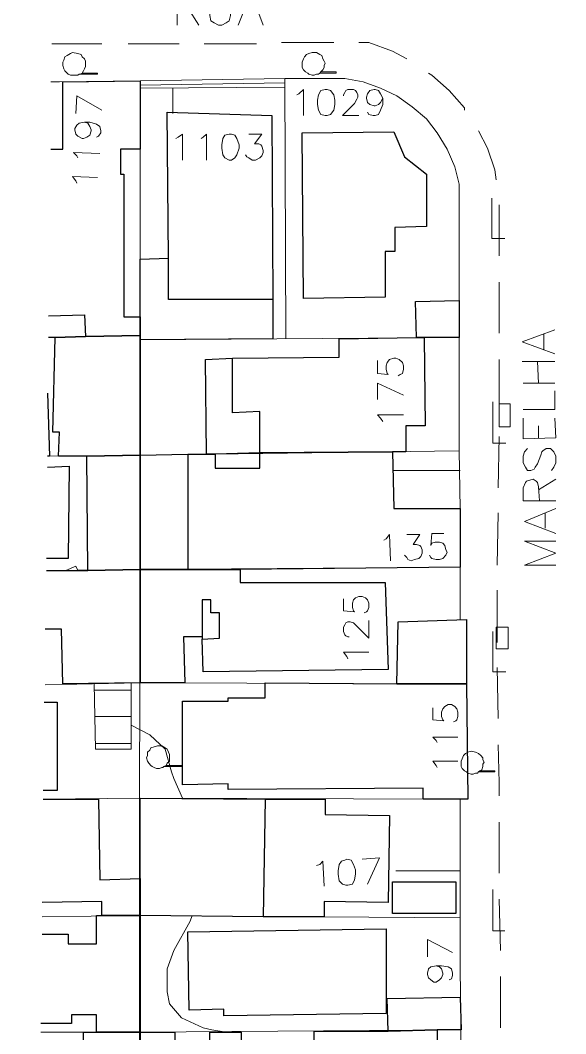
# Model space of a CAD drawing. Extents: x -2391 to 32076, y -11492 to 5852.
# Drawn here: x 4370.8 to 4413.2, y -1261.4 to -1182.6 of the extents above; entities that cross this region are included whole.
import ezdxf

# ---------------------------------------------------------------- set-up
doc = ezdxf.new("R2010")
doc.units = 0
doc.header["$LTSCALE"] = 7
for name, color, linetype in [('ALVE-CT', 3, 'CONTINUOUS'), ('PDF_A101 - EDIFICACAO', 7, 'CONTINUOUS'), ('PDF_A103 - PROJECAO_1', 7, 'CONTINUOUS'), ('PDF_A112 - PRISMA_VENTILACAO', 7, 'CONTINUOUS'), ('PDF_A118 - PISCINA', 7, 'CONTINUOUS'), ('PDF_A119 - TELHEIRO', 7, 'CONTINUOUS'), ('PDF_A123 - N DE PORTA', 7, 'CONTINUOUS'), ('PDF_A124 - MURO', 7, 'CONTINUOUS'), ('PDF_C301 - MEIO_FIO_2D', 7, 'CONTINUOUS'), ('PDF_C307 - TXT_NOME_LOGRADOURO', 7, 'CONTINUOUS'), ('PDF_C317 - BOCA_LOBO', 7, 'CONTINUOUS'), ('PDF_F602 - ARVORE_ISOLADA', 7, 'CONTINUOUS'), ('PDF_I903 - POSTE', 7, 'CONTINUOUS'), ('PDF_N1402 - CURVA_INTERMEDIARIA', 7, 'CONTINUOUS')]:
    doc.layers.add(name, color=color, linetype=linetype)

msp = doc.modelspace()

# ---------------------------------------------------------------- linework, layer by layer
at = {"layer": 'ALVE-CT'}
msp.add_circle((4550.796, -1271.53), 500, dxfattribs=at)
at = {"layer": 'PDF_A101 - EDIFICACAO', "lineweight": 30}
for points in [[(4373.171, -1192.624), (4374.102, -1192.624), (4374.102, -1187.374), (4380.113, -1187.29), (4380.113, -1187.882), (4380.113, -1192.624), (4378.59, -1192.624), (4378.59, -1194.571), (4378.844, -1194.571), (4378.844, -1205.662), (4380.113, -1205.662), (4380.113, -1207.101), (4375.88, -1207.186), (4373.51, -1207.27), (4373.002, -1207.27)], [(4372.917, -1211.588), (4373.086, -1216.499), (4372.917, -1216.499)], [(4372.917, -1217.345), (4374.61, -1217.261), (4374.526, -1224.457), (4372.832, -1224.457)], [(4372.832, -1225.388), (4376.05, -1225.388), (4380.113, -1225.304), (4380.113, -1234.109), (4374.102, -1234.193), (4374.018, -1229.96), (4372.748, -1229.96)], [(4372.663, -1235.633), (4373.679, -1235.633), (4373.679, -1242.49), (4372.578, -1242.49)], [(4372.578, -1243.168), (4376.896, -1243.168), (4376.981, -1249.433), (4380.113, -1249.348), (4380.113, -1252.227), (4377.15, -1252.227), (4377.15, -1251.126), (4372.494, -1251.211)], [(4372.494, -1253.666), (4374.526, -1253.666), (4374.526, -1254.428), (4376.727, -1254.428), (4376.727, -1252.227), (4377.15, -1252.227), (4380.113, -1252.227), (4380.113, -1261.286), (4376.727, -1261.286), (4376.727, -1259.931), (4374.78, -1259.931), (4374.78, -1260.609), (4372.409, -1260.609)], [(4372.409, -1262.725), (4375.711, -1262.725), (4375.711, -1261.286), (4376.727, -1261.286), (4380.113, -1261.286), (4380.113, -1263.402), (4378.082, -1263.402), (4378.082, -1263.995), (4375.711, -1263.995), (4375.711, -1269.16), (4373.002, -1269.16), (4373.002, -1270.006), (4372.324, -1270.091)]]:
    msp.add_lwpolyline(points, dxfattribs=at)
for points in [[(4390.442, -1207.355), (4380.113, -1207.44), (4380.113, -1207.101), (4380.113, -1205.662), (4380.113, -1201.175), (4382.315, -1201.09), (4382.23, -1189.745), (4390.358, -1189.999), (4390.442, -1204.307)], [(4399.163, -1204.138), (4392.813, -1204.222), (4392.728, -1191.354), (4399.84, -1191.269), (4400.687, -1193.216), (4402.38, -1194.571), (4402.38, -1198.635), (4399.925, -1198.719), (4399.925, -1200.582), (4399.163, -1200.582)], [(4402.211, -1207.27), (4401.618, -1207.27), (4401.533, -1204.476), (4404.92, -1204.392), (4404.92, -1207.27)], [(4380.113, -1207.44), (4380.113, -1216.414), (4375.965, -1216.499), (4373.764, -1216.499), (4373.848, -1214.636), (4373.34, -1214.636), (4373.51, -1207.27), (4375.88, -1207.186), (4380.113, -1207.101)], [(4385.955, -1216.329), (4385.278, -1216.329), (4385.193, -1208.964), (4387.31, -1208.879), (4395.607, -1208.794), (4395.607, -1207.355), (4401.618, -1207.27), (4402.211, -1207.27), (4402.295, -1214.128), (4400.771, -1214.128), (4400.771, -1216.16), (4399.755, -1216.16), (4389.427, -1216.245)], [(4399.755, -1216.16), (4399.84, -1220.563), (4405.005, -1220.563), (4405.005, -1225.134), (4387.903, -1225.304), (4383.839, -1225.304), (4380.113, -1225.304), (4380.113, -1216.414), (4383.839, -1216.329), (4385.278, -1216.329), (4385.955, -1216.329), (4385.955, -1217.43), (4389.427, -1217.43), (4389.427, -1216.245)], [(4380.113, -1225.304), (4376.05, -1225.388), (4375.965, -1216.499), (4380.113, -1216.414)], [(4380.113, -1234.109), (4380.113, -1225.304), (4383.839, -1225.304), (4387.903, -1225.304), (4387.903, -1226.32), (4399.163, -1226.32), (4399.417, -1233.093), (4385.024, -1233.262), (4384.939, -1230.722), (4386.294, -1230.638), (4386.294, -1228.69), (4385.617, -1228.69), (4385.617, -1227.674), (4384.939, -1227.674), (4384.939, -1230.553), (4383.5, -1230.553), (4383.585, -1234.109)], [(4405.513, -1234.193), (4400.094, -1234.193), (4400.179, -1229.368), (4405.513, -1229.198)], [(4400.094, -1234.193), (4405.513, -1234.193), (4405.597, -1243.168), (4405.005, -1243.168), (4402.126, -1243.168), (4402.126, -1242.321), (4386.971, -1242.406), (4386.971, -1241.982), (4383.415, -1242.067), (4383.415, -1235.548), (4386.971, -1235.548), (4386.971, -1235.294), (4389.85, -1235.294), (4389.85, -1234.109)], [(4399.501, -1244.438), (4399.417, -1251.211), (4394.422, -1251.126), (4394.422, -1252.311), (4389.68, -1252.311), (4380.113, -1252.227), (4380.113, -1249.348), (4380.113, -1243.083), (4389.85, -1243.168), (4394.506, -1243.168), (4394.506, -1244.353)], [(4404.666, -1252.057), (4399.755, -1252.057), (4399.755, -1249.602), (4404.666, -1249.602)], [(4399.247, -1253.243), (4399.247, -1259.847), (4386.633, -1260.016), (4386.633, -1259.508), (4383.923, -1259.593), (4383.839, -1253.497)], [(4403.227, -1261.116), (4399.417, -1261.201), (4399.332, -1258.661), (4405.005, -1258.577), (4405.089, -1261.116)], [(4403.227, -1261.116), (4403.227, -1266.45), (4405.089, -1266.45), (4405.089, -1269.752), (4399.332, -1269.837), (4384.347, -1269.837), (4384.347, -1269.075), (4384.601, -1262.725), (4385.532, -1262.81), (4385.532, -1261.286), (4387.987, -1261.286), (4387.987, -1262.471), (4393.66, -1262.471), (4393.66, -1261.201), (4399.417, -1261.201)], [(4382.738, -1269.922), (4380.113, -1269.922), (4380.113, -1266.874), (4380.113, -1263.402), (4380.113, -1261.286), (4382.823, -1261.286)]]:
    msp.add_lwpolyline(points, close=True, dxfattribs=at)
at = {"layer": 'PDF_A103 - PROJECAO_1', "lineweight": 30}
for points in [[(4390.442, -1204.307), (4382.315, -1204.307), (4382.315, -1201.09), (4382.23, -1189.745), (4390.358, -1189.999)], [(4399.755, -1216.16), (4389.427, -1216.245), (4389.427, -1213.027), (4387.31, -1213.112), (4387.31, -1208.879), (4395.607, -1208.794), (4395.607, -1207.355), (4401.618, -1207.27), (4402.211, -1207.27), (4402.295, -1214.128), (4400.771, -1214.128), (4400.771, -1216.16)], [(4383.839, -1225.304), (4380.113, -1225.304), (4380.113, -1216.414), (4383.839, -1216.329)], [(4389.85, -1243.168), (4389.68, -1252.311), (4380.113, -1252.227), (4380.113, -1249.348), (4380.113, -1243.083)]]:
    msp.add_lwpolyline(points, close=True, dxfattribs=at)
msp.add_lwpolyline([(4373.002, -1205.577), (4375.796, -1205.492), (4375.88, -1207.186), (4373.51, -1207.27), (4373.002, -1207.27)], dxfattribs=at)
at = {"layer": 'PDF_A112 - PRISMA_VENTILACAO', "lineweight": 30}
msp.add_lwpolyline([(4384.939, -1230.553), (4384.939, -1230.722), (4386.294, -1230.638), (4386.294, -1228.69), (4385.617, -1228.69), (4385.617, -1227.674), (4384.939, -1227.674)], close=True, dxfattribs=at)
at = {"layer": 'PDF_A118 - PISCINA', "lineweight": 9}
msp.add_lwpolyline([(4376.558, -1234.193), (4376.642, -1239.273), (4379.436, -1239.273), (4379.436, -1234.109)], close=True, dxfattribs=at)
for points in [[(4376.558, -1234.701), (4379.436, -1234.701)], [(4376.642, -1236.733), (4379.436, -1236.733)], [(4376.642, -1238.85), (4379.436, -1238.85)]]:
    msp.add_lwpolyline(points, dxfattribs=at)
at = {"layer": 'PDF_A119 - TELHEIRO', "lineweight": 9}
msp.add_lwpolyline([(4380.113, -1187.882), (4380.113, -1187.29), (4391.374, -1187.12), (4391.374, -1187.798)], close=True, dxfattribs=at)
at = {"layer": 'PDF_A123 - N DE PORTA', "lineweight": 9}
for points in [[(4377.15, -1189.576), (4375.203, -1188.475), (4375.118, -1189.83)], [(4392.305, -1188.39), (4392.474, -1188.306), (4392.813, -1187.967), (4392.813, -1189.999)], [(4395.946, -1188.475), (4395.946, -1188.39), (4396.03, -1188.221), (4396.115, -1188.052), (4396.284, -1187.967), (4396.708, -1187.967), (4396.877, -1188.052), (4396.962, -1188.221), (4397.046, -1188.39), (4397.046, -1188.56), (4396.962, -1188.729), (4396.792, -1189.068), (4395.861, -1189.999), (4397.131, -1189.999)], [(4398.994, -1188.644), (4398.824, -1188.983), (4398.655, -1189.152), (4398.401, -1189.237), (4398.316, -1189.237), (4397.978, -1189.152), (4397.808, -1188.983), (4397.724, -1188.644), (4397.724, -1188.56), (4397.808, -1188.306), (4397.978, -1188.052), (4398.316, -1187.967), (4398.401, -1187.967), (4398.655, -1188.052), (4398.824, -1188.306), (4398.994, -1188.644), (4398.994, -1189.152), (4398.824, -1189.576), (4398.655, -1189.914), (4398.401, -1189.999), (4398.232, -1189.999), (4397.893, -1189.914), (4397.808, -1189.745)], [(4375.796, -1190.507), (4376.05, -1190.592), (4376.219, -1190.846), (4376.304, -1191.1), (4376.304, -1191.184), (4376.219, -1191.523), (4375.965, -1191.692), (4375.711, -1191.777), (4375.626, -1191.777), (4375.288, -1191.608), (4375.118, -1191.438), (4375.034, -1191.1), (4375.034, -1191.015), (4375.203, -1190.761), (4375.372, -1190.592), (4375.796, -1190.507), (4376.219, -1190.507), (4376.727, -1190.676), (4376.981, -1190.846), (4377.066, -1191.184), (4377.066, -1191.354), (4376.896, -1191.608), (4376.727, -1191.692)], [(4382.907, -1191.777), (4383.077, -1191.692), (4383.415, -1191.438), (4383.415, -1193.47)], [(4384.855, -1191.777), (4385.024, -1191.692), (4385.278, -1191.438), (4385.278, -1193.47)], [(4388.58, -1191.438), (4389.596, -1191.438), (4389.003, -1192.2), (4389.342, -1192.2), (4389.511, -1192.285), (4389.596, -1192.37), (4389.68, -1192.708), (4389.68, -1192.878), (4389.596, -1193.132), (4389.427, -1193.301), (4389.088, -1193.47), (4388.834, -1193.47), (4388.58, -1193.301), (4388.411, -1193.216), (4388.326, -1193.047)], [(4375.288, -1193.301), (4375.203, -1193.132), (4374.949, -1192.878), (4376.981, -1192.962)], [(4375.203, -1195.248), (4375.118, -1195.079), (4374.864, -1194.74), (4376.812, -1194.825)], [(4398.57, -1209.048), (4398.57, -1210.064), (4399.417, -1210.149), (4399.332, -1210.064), (4399.247, -1209.726), (4399.247, -1209.472), (4399.332, -1209.218), (4399.501, -1208.964), (4399.84, -1208.879), (4400.009, -1208.879), (4400.263, -1208.964), (4400.517, -1209.218), (4400.602, -1209.472), (4400.602, -1209.726), (4400.517, -1210.064), (4400.348, -1210.149), (4400.179, -1210.234)], [(4400.602, -1211.758), (4398.57, -1210.826), (4398.57, -1212.096)], [(4398.994, -1213.789), (4398.824, -1213.535), (4398.57, -1213.281), (4400.602, -1213.281)], [(4403.735, -1222.51), (4402.803, -1222.51), (4402.719, -1223.441), (4402.803, -1223.272), (4403.057, -1223.187), (4403.396, -1223.187), (4403.65, -1223.272), (4403.819, -1223.441), (4403.904, -1223.78), (4403.989, -1223.949), (4403.904, -1224.203), (4403.65, -1224.457), (4403.396, -1224.542), (4403.142, -1224.542), (4402.803, -1224.457), (4402.719, -1224.372), (4402.634, -1224.203)], [(4399.078, -1223.018), (4399.247, -1222.933), (4399.501, -1222.594), (4399.586, -1224.626)], [(4400.856, -1222.594), (4401.872, -1222.594), (4401.364, -1223.356), (4401.618, -1223.356), (4401.872, -1223.441), (4401.957, -1223.526), (4402.041, -1223.78), (4402.041, -1224.034), (4401.957, -1224.288), (4401.787, -1224.457), (4401.449, -1224.542), (4401.195, -1224.626), (4400.941, -1224.542), (4400.856, -1224.372), (4400.687, -1224.203)], [(4395.946, -1227.59), (4395.946, -1228.521), (4396.792, -1228.606), (4396.708, -1228.521), (4396.623, -1228.267), (4396.623, -1227.928), (4396.708, -1227.674), (4396.877, -1227.505), (4397.131, -1227.42), (4397.385, -1227.42), (4397.639, -1227.505), (4397.808, -1227.674), (4397.893, -1227.928), (4397.893, -1228.267), (4397.808, -1228.521), (4397.724, -1228.606), (4397.554, -1228.69)], [(4396.369, -1230.553), (4396.284, -1230.553), (4396.115, -1230.468), (4396.03, -1230.384), (4395.946, -1230.13), (4395.946, -1229.791), (4396.03, -1229.622), (4396.115, -1229.452), (4396.284, -1229.368), (4396.454, -1229.368), (4396.708, -1229.452), (4396.962, -1229.706), (4397.893, -1230.638), (4397.893, -1229.283)], [(4396.284, -1232.246), (4396.2, -1232.077), (4395.946, -1231.738), (4397.893, -1231.738)], [(4402.888, -1236.056), (4402.888, -1236.987), (4403.735, -1237.072), (4403.65, -1236.987), (4403.565, -1236.733), (4403.565, -1236.395), (4403.65, -1236.141), (4403.819, -1235.971), (4404.073, -1235.802), (4404.327, -1235.802), (4404.581, -1235.971), (4404.751, -1236.141), (4404.835, -1236.395), (4404.835, -1236.733), (4404.751, -1236.987), (4404.666, -1237.072), (4404.497, -1237.157)], [(4403.227, -1238.765), (4403.142, -1238.596), (4402.888, -1238.342), (4404.835, -1238.342)], [(4403.227, -1240.713), (4403.142, -1240.543), (4402.888, -1240.205), (4404.835, -1240.205)], [(4397.808, -1249.772), (4398.74, -1247.74), (4397.385, -1247.824)], [(4393.829, -1248.332), (4394.083, -1248.248), (4394.337, -1247.994), (4394.422, -1249.941)], [(4404.412, -1255.105), (4402.465, -1254.089), (4402.465, -1255.444)], [(4403.142, -1256.121), (4403.396, -1256.206), (4403.565, -1256.375), (4403.65, -1256.714), (4403.65, -1256.799), (4403.565, -1257.053), (4403.396, -1257.222), (4403.142, -1257.391), (4402.973, -1257.391), (4402.719, -1257.222), (4402.549, -1257.053), (4402.465, -1256.799), (4402.465, -1256.714), (4402.549, -1256.375), (4402.719, -1256.206), (4403.142, -1256.121), (4403.565, -1256.121), (4404.073, -1256.206), (4404.327, -1256.375), (4404.412, -1256.714), (4404.412, -1256.883), (4404.327, -1257.137), (4404.158, -1257.222)]]:
    msp.add_lwpolyline(points, dxfattribs=at)
for points in [[(4394.506, -1187.967), (4394.168, -1188.052), (4393.998, -1188.39), (4393.914, -1188.814), (4393.914, -1189.152), (4393.998, -1189.576), (4394.168, -1189.914), (4394.506, -1189.999), (4394.676, -1189.999), (4394.93, -1189.914), (4395.184, -1189.576), (4395.268, -1189.152), (4395.268, -1188.814), (4395.184, -1188.39), (4394.93, -1188.052), (4394.676, -1187.967)], [(4387.056, -1191.438), (4386.717, -1191.523), (4386.548, -1191.777), (4386.463, -1192.285), (4386.463, -1192.539), (4386.548, -1193.047), (4386.717, -1193.301), (4387.056, -1193.47), (4387.225, -1193.47), (4387.479, -1193.301), (4387.649, -1193.047), (4387.818, -1192.539), (4387.818, -1192.285), (4387.649, -1191.777), (4387.479, -1191.523), (4387.225, -1191.438)], [(4396.03, -1247.909), (4395.776, -1247.994), (4395.607, -1248.248), (4395.522, -1248.756), (4395.522, -1249.01), (4395.607, -1249.518), (4395.861, -1249.772), (4396.115, -1249.856), (4396.284, -1249.856), (4396.623, -1249.772), (4396.792, -1249.433), (4396.877, -1249.01), (4396.877, -1248.671), (4396.708, -1248.248), (4396.538, -1247.909), (4396.2, -1247.824)]]:
    msp.add_lwpolyline(points, close=True, dxfattribs=at)
at = {"layer": 'PDF_A124 - MURO', "lineweight": 9}
for points in [[(4373.171, -1187.374), (4373.848, -1187.374), (4380.113, -1187.29), (4380.029, -1324.36)], [(4380.113, -1187.628), (4391.374, -1187.459)], [(4404.92, -1216.075), (4404.92, -1211.25), (4404.92, -1209.472), (4404.92, -1195.333), (4404.581, -1193.978), (4403.989, -1192.624), (4403.227, -1191.354), (4402.38, -1190.253), (4401.279, -1189.322), (4400.094, -1188.475), (4398.824, -1187.882), (4397.47, -1187.374), (4396.03, -1187.12), (4394.93, -1187.12), (4394.591, -1187.12), (4393.829, -1187.12), (4391.374, -1187.12), (4391.458, -1207.355)], [(4382.653, -1189.83), (4382.653, -1187.882)], [(4373.002, -1207.27), (4380.113, -1207.101)], [(4404.92, -1207.27), (4380.113, -1207.44)], [(4372.917, -1216.499), (4380.113, -1216.414), (4404.92, -1216.075), (4405.005, -1220.563), (4405.005, -1225.388), (4405.005, -1229.198)], [(4405.005, -1217.599), (4399.755, -1217.599)], [(4372.832, -1225.388), (4380.113, -1225.304), (4405.005, -1225.134)], [(4372.748, -1234.278), (4380.113, -1234.109), (4405.005, -1234.193), (4405.513, -1234.193), (4405.597, -1243.168), (4405.005, -1243.168), (4380.113, -1243.083), (4372.578, -1243.168)], [(4405.089, -1279.319), (4405.597, -1279.319), (4405.597, -1269.752), (4405.089, -1269.752), (4405.089, -1264.334), (4405.089, -1263.318), (4405.005, -1256.121), (4405.005, -1254.682), (4405.005, -1246.639), (4405.005, -1244.607), (4405.005, -1243.168)], [(4400.009, -1248.756), (4405.005, -1248.756)], [(4372.494, -1252.311), (4380.113, -1252.227), (4405.005, -1252.396)], [(4405.089, -1261.116), (4380.113, -1261.286), (4372.409, -1261.286)]]:
    msp.add_lwpolyline(points, dxfattribs=at)
at = {"layer": 'PDF_C301 - MEIO_FIO_2D', "lineweight": 9}
for points in [[(4373.256, -1184.411), (4377.15, -1184.411)], [(4379.182, -1184.411), (4383.161, -1184.411)], [(4385.109, -1184.411), (4385.786, -1184.411), (4389.173, -1184.411)], [(4391.12, -1184.326), (4393.49, -1184.326), (4395.184, -1184.326)], [(4397.131, -1184.326), (4397.893, -1184.326), (4399.755, -1185.004), (4400.856, -1185.596)], [(4402.549, -1186.697), (4402.803, -1186.866), (4404.158, -1188.052), (4405.343, -1189.406), (4405.343, -1189.576)], [(4406.444, -1191.184), (4407.121, -1192.539), (4407.714, -1194.232), (4407.799, -1194.994)], [(4408.053, -1196.941), (4408.053, -1200.921)], [(4408.053, -1202.952), (4408.053, -1206.932)], [(4408.053, -1208.964), (4408.053, -1210.149), (4408.053, -1212.943)], [(4408.053, -1214.975), (4407.968, -1218.954)], [(4407.968, -1220.901), (4407.883, -1224.965)], [(4407.883, -1226.912), (4407.883, -1229.114), (4407.883, -1230.976)], [(4407.883, -1232.923), (4407.968, -1236.903)], [(4407.968, -1238.935), (4408.053, -1241.898), (4408.053, -1242.914)], [(4408.053, -1244.946), (4408.053, -1248.925)], [(4408.053, -1250.957), (4408.137, -1254.936)], [(4408.137, -1256.968), (4408.137, -1260.947)]]:
    msp.add_lwpolyline(points, dxfattribs=at)
at = {"layer": 'PDF_C307 - TXT_NOME_LOGRADOURO', "lineweight": 9}
for points in [[(4382.992, -1182.972), (4382.992, -1180.432), (4384.093, -1180.432), (4384.431, -1180.601), (4384.601, -1180.686), (4384.685, -1180.94), (4384.685, -1181.194), (4384.601, -1181.448), (4384.431, -1181.533), (4384.093, -1181.617), (4382.992, -1181.617)], [(4385.532, -1180.432), (4385.532, -1182.21), (4385.617, -1182.633), (4385.871, -1182.803), (4386.209, -1182.972), (4386.463, -1182.972), (4386.802, -1182.803), (4387.056, -1182.633), (4387.141, -1182.21), (4387.141, -1180.432)], [(4387.733, -1182.972), (4388.749, -1180.432), (4389.68, -1182.972)], [(4383.839, -1181.617), (4384.685, -1182.972)], [(4412.37, -1208.54), (4409.83, -1207.609), (4412.37, -1206.678)], [(4411.524, -1208.202), (4411.524, -1207.016)], [(4409.83, -1209.133), (4412.37, -1209.133)], [(4411.1, -1210.826), (4411.016, -1209.133)], [(4409.915, -1210.826), (4412.37, -1210.826)], [(4409.915, -1212.858), (4412.37, -1212.858), (4412.37, -1211.419)], [(4412.37, -1213.535), (4412.455, -1215.059), (4409.915, -1215.144), (4409.915, -1213.535)], [(4411.1, -1215.059), (4411.1, -1214.128)], [(4410.254, -1215.906), (4410, -1216.16), (4409.915, -1216.499), (4409.915, -1217.007), (4410.084, -1217.345), (4410.254, -1217.599), (4410.508, -1217.599), (4410.762, -1217.515), (4410.846, -1217.345), (4411.016, -1217.091), (4411.27, -1216.414), (4411.354, -1216.16), (4411.439, -1216.075), (4411.693, -1215.906), (4412.032, -1215.906), (4412.286, -1216.16), (4412.455, -1216.499), (4412.455, -1217.007), (4412.286, -1217.345), (4412.116, -1217.599)], [(4412.455, -1219.97), (4409.915, -1219.97), (4409.915, -1218.954), (4410.084, -1218.531), (4410.169, -1218.446), (4410.423, -1218.361), (4410.677, -1218.277), (4410.931, -1218.446), (4411.016, -1218.531), (4411.1, -1218.869), (4411.185, -1219.97)], [(4411.1, -1219.123), (4412.455, -1218.277)], [(4412.455, -1222.51), (4410, -1221.579), (4412.455, -1220.563)], [(4411.608, -1222.087), (4411.608, -1220.901)], [(4412.455, -1224.965), (4410, -1224.965), (4412.455, -1224.034), (4410, -1223.102), (4412.455, -1223.102)]]:
    msp.add_lwpolyline(points, dxfattribs=at)
at = {"layer": 'PDF_C317 - BOCA_LOBO', "lineweight": 9}
for points in [[(4408.053, -1212.435), (4408.053, -1214.213), (4408.899, -1214.213), (4408.899, -1212.435)], [(4407.799, -1229.791), (4407.799, -1231.484), (4408.73, -1231.484), (4408.73, -1229.791)]]:
    msp.add_lwpolyline(points, close=True, dxfattribs=at)
at = {"layer": 'PDF_F602 - ARVORE_ISOLADA', "lineweight": 9}
for points in [[(4375.626, -1186.697), (4375.457, -1186.782), (4375.372, -1186.782), (4375.288, -1186.866), (4375.034, -1186.866), (4374.864, -1186.866), (4374.695, -1186.866), (4374.526, -1186.782), (4374.356, -1186.612), (4374.272, -1186.528), (4374.187, -1186.358), (4374.102, -1186.104), (4374.102, -1185.85), (4374.187, -1185.681), (4374.272, -1185.427), (4374.441, -1185.342), (4374.695, -1185.173), (4374.864, -1185.088), (4375.288, -1185.173), (4375.542, -1185.258), (4375.626, -1185.427), (4375.796, -1185.596), (4375.88, -1185.766), (4375.88, -1185.935), (4375.88, -1186.189), (4375.796, -1186.358), (4375.711, -1186.528), (4375.626, -1186.697), (4375.457, -1186.782), (4376.812, -1186.782), (4376.812, -1186.697)], [(4394.168, -1186.612), (4394.083, -1186.697), (4393.998, -1186.782), (4393.829, -1186.782), (4393.66, -1186.866), (4393.49, -1186.866), (4393.236, -1186.782), (4393.152, -1186.697), (4392.982, -1186.612), (4392.813, -1186.443), (4392.728, -1186.274), (4392.728, -1186.02), (4392.728, -1185.85), (4392.813, -1185.596), (4392.898, -1185.427), (4393.067, -1185.258), (4393.236, -1185.173), (4393.49, -1185.088), (4393.829, -1185.088), (4394.083, -1185.258), (4394.252, -1185.342), (4394.337, -1185.596), (4394.422, -1185.766), (4394.506, -1185.935), (4394.422, -1186.104), (4394.422, -1186.274), (4394.337, -1186.443), (4394.168, -1186.612), (4394.083, -1186.697), (4395.353, -1186.697), (4395.353, -1186.612)], [(4382.145, -1240.543), (4381.976, -1240.628), (4381.891, -1240.713), (4381.807, -1240.713), (4381.637, -1240.797), (4381.383, -1240.797), (4381.214, -1240.713), (4381.045, -1240.628), (4380.96, -1240.543), (4380.791, -1240.374), (4380.706, -1240.205), (4380.621, -1239.951), (4380.706, -1239.781), (4380.706, -1239.527), (4380.875, -1239.358), (4380.96, -1239.189), (4381.214, -1239.104), (4381.468, -1239.019), (4381.807, -1239.019), (4382.061, -1239.189), (4382.23, -1239.273), (4382.315, -1239.527), (4382.399, -1239.697), (4382.399, -1239.866), (4382.399, -1240.035), (4382.399, -1240.205), (4382.23, -1240.374), (4382.145, -1240.543), (4381.976, -1240.628), (4383.331, -1240.628), (4383.331, -1240.543)], [(4406.529, -1240.967), (4406.444, -1241.051), (4406.359, -1241.136), (4406.19, -1241.136), (4406.021, -1241.221), (4405.851, -1241.221), (4405.597, -1241.136), (4405.513, -1241.051), (4405.343, -1240.967), (4405.174, -1240.797), (4405.089, -1240.628), (4405.089, -1240.459), (4405.089, -1240.205), (4405.174, -1240.035), (4405.259, -1239.781), (4405.428, -1239.612), (4405.597, -1239.527), (4405.851, -1239.443), (4406.19, -1239.527), (4406.444, -1239.612), (4406.613, -1239.781), (4406.783, -1239.951), (4406.783, -1240.12), (4406.867, -1240.289), (4406.783, -1240.459), (4406.783, -1240.628), (4406.698, -1240.882), (4406.529, -1240.967), (4406.444, -1241.051), (4407.714, -1241.051), (4407.714, -1240.967)]]:
    msp.add_lwpolyline(points, close=True, dxfattribs=at)
at = {"layer": 'PDF_I903 - POSTE', "lineweight": 9}
for points in [[(4408.476, -1199.566), (4407.46, -1199.566), (4407.46, -1196.433)], [(4408.561, -1215.483), (4407.545, -1215.483), (4407.545, -1212.266)], [(4408.561, -1233.262), (4407.545, -1233.262), (4407.545, -1230.13)], [(4408.476, -1253.412), (4407.545, -1253.412), (4407.545, -1250.195)]]:
    msp.add_lwpolyline(points, dxfattribs=at)
at = {"layer": 'PDF_N1402 - CURVA_INTERMEDIARIA', "lineweight": 9}
for points in [[(4374.356, -1225.388), (4375.118, -1225.05), (4375.288, -1225.388)], [(4379.436, -1237.411), (4380.875, -1238.173), (4382.061, -1239.273), (4382.569, -1241.051), (4382.738, -1241.559), (4383.415, -1243.083)], [(4384.177, -1252.227), (4384.008, -1252.65), (4382.738, -1254.936), (4382.23, -1256.375), (4382.23, -1258.153), (4382.399, -1259.085), (4383.331, -1260.185), (4385.024, -1260.947), (4385.701, -1261.116), (4386.802, -1261.286)]]:
    msp.add_lwpolyline(points, dxfattribs=at)

doc.saveas('drawing.dxf')
